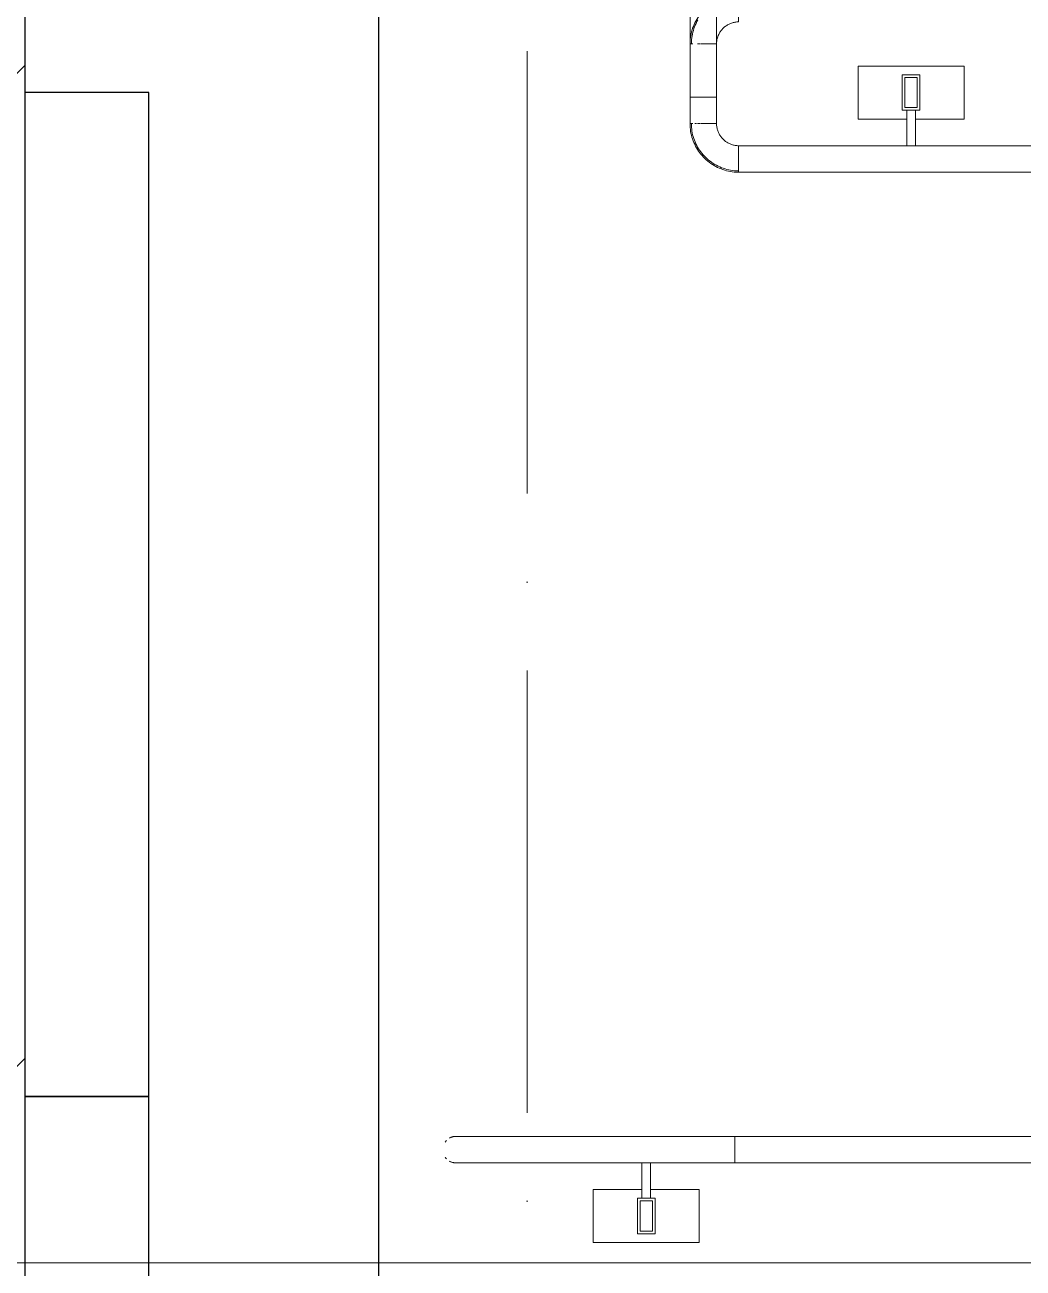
# Model space of a CAD drawing. Header units: millimetres. Extents: x -17017 to 628417, y -109036 to 199237.
# Drawn here: x 6162 to 7291, y -92509 to -91104 of the extents above; entities that cross this region are included whole.
import ezdxf

# ---------------------------------------------------------------- set-up
doc = ezdxf.new("R2010")
doc.units = ezdxf.units.MM
doc.linetypes.add('50_200_ШТРИХ_1Т_ш5_п1_п1_', pattern=[700, 500, -100, 0, -100])
for name, color, linetype, lineweight in [('0-1', 7, 'Continuous', 5), ('0-2', 7, 'Continuous', 9), ('Ограждение', 7, 'Continuous', 9), ('Оси-2', 7, '50_200_ШТРИХ_1Т_ш5_п1_п1_', 9), ('Стены-1', 7, 'Continuous', 13), ('стяжа', 7, 'Continuous', 30)]:
    doc.layers.add(name, color=color, linetype=linetype, lineweight=lineweight)
doc.layers.get('0-2').off()

# ---------------------------------------------------------------- blocks, each defined once
blk = doc.blocks.new('ось2эт')
at = {"layer": 'Оси-2'}
blk.add_line((6729.9, -108435.9), (6729.9, -54635.1), dxfattribs=at)
blk = doc.blocks.new('О_Полоса_Трапеция прямоугольная_Прокат_ГОСТ 1032 - Крепежная пластина-34861005-АИ2_02_План отделки стен 2-го этажа _Часть 2_')
at = {"layer": 'Ограждение'}
for p, q in [((0, 30), (0, -30)), ((0, 30), (120, 30)), ((120, -30), (120, 30)), ((0, -30), (55.2, -30)), ((64.7, -30), (120, -30))]:
    blk.add_line(p, q, dxfattribs=at)
blk = doc.blocks.new('О_Балясина_Труба_ГОСТ 86452 - О_Балясина_Трубa_ГОСТ 8645-68-35174070-АИ2_02_План отделки стен 2-го этажа _Часть 2_')
at = {"layer": 'Ограждение'}
for p, q in [((40, 10), (0, 10)), ((0, 10), (0, -10)), ((3, 7), (37, 7)), ((3, -7), (3, 7)), ((37, 7), (37, -7)), ((40, -10), (40, 10)), ((0, -10), (40, -10)), ((37, -7), (3, -7))]:
    blk.add_line(p, q, dxfattribs=at)
blk = doc.blocks.new('О_Кронштейн_Форма Г_Круг_ГОСТ 25903 - О_Кронштейн_Форма Г_Круг_ГОСТ 2590-2006 2-35155320-АИ2_02_План отделки стен 2-го этажа _Часть 2_')
at = {"layer": 'Ограждение'}
for p, q in [((17829.1, 15015), (17829.1, 14985)), ((17839.1, 14985), (17839.1, 15015))]:
    blk.add_line(p, q, dxfattribs=at)
at = {"layer": 'Ограждение', "flags": 128}
for points in [[(17829.1, 14975), (17829.1, 14975.9), (17829.1, 14976.9), (17829.1, 14977.8), (17829.1, 14978.8), (17829.1, 14979.8), (17829.1, 14980.8), (17829.1, 14981.7), (17829.1, 14982.7), (17829.1, 14983.7), (17829.1, 14984.7), (17829.1, 14985)], [(17839.1, 14985), (17839.1, 14984), (17839.1, 14983), (17839.1, 14982), (17839.1, 14981), (17839.1, 14980), (17839.1, 14979.1), (17839.1, 14978.1), (17839.1, 14977.1), (17839.1, 14976.2), (17839.1, 14975.3)]]:
    blk.add_lwpolyline(points, dxfattribs=at)
blk = doc.blocks.new('О_Элемент поручня_с загибами_Труба_ГОСТ 87321 - О_Элемент поручня_с загибами_Труба_ГОСТ 8732-78 2-35172045-АИ2_02_План отделки стен 2-го этажа _Часть 2_')
at = {"layer": 'Ограждение'}
for p, q in [((45, 30), (-1245, 30)), ((-1245, 30), (-1245, 0)), ((45, 0), (45, 30)), ((-1245, 0), (45, 0))]:
    blk.add_line(p, q, dxfattribs=at)
blk = doc.blocks.new('О_Элемент поручня_Площадочный_Двухуровневый_ГОСТ 87322 - О_Элемент поручня_Площадочный_Двухуровневый_ГОСТ 8732-78-35166530-АИ2_02_План отделки стен 2-го этажа _Часть 2_')
at = {"layer": 'Ограждение'}
for p, q in [((280, 40), (0, 40)), ((0, 25), (0, 40)), ((0, 10), (0, 25)), ((0, 10), (280, 10))]:
    blk.add_line(p, q, dxfattribs=at)
at = {"layer": 'Ограждение', "flags": 128}
for points in [[(280, 40), (282.2, 40), (284.4, 40), (286.6, 40), (288.8, 40), (290.9, 40), (293.1, 40), (295.2, 40), (297.3, 40), (299.4, 40), (301.4, 40), (303.4, 40), (305.4, 40), (307.3, 40), (309.2, 40), (311.1, 40), (312.8, 40), (314.6, 40), (316.3, 40), (317.9, 40), (319.5, 40), (321, 40), (322.4, 40), (323.8, 40), (325.1, 40), (326.3, 40), (327.4, 40), (328.5, 40), (329.5, 40), (330.4, 40), (331.3, 40), (332, 40), (332.7, 40), (333.3, 40), (333.8, 40), (334.2, 40), (334.5, 40), (334.8, 40), (334.9, 40), (335, 40), (335, 40)], [(335, 40), (335, 40), (334.8, 40), (334.6, 40), (334.3, 40), (333.9, 40), (333.4, 40), (332.9, 40), (332.2, 40), (331.5, 40), (330.7, 40), (329.8, 40), (328.8, 40), (327.7, 40), (326.6, 40), (325.4, 40), (324.1, 40), (322.8, 40), (321.3, 40), (319.9, 40), (318.3, 40), (316.7, 40), (315, 40), (313.3, 40), (311.5, 40), (309.7, 40), (307.8, 40), (305.9, 40), (304, 40), (302, 40), (299.9, 40), (297.9, 40), (295.8, 40), (293.6, 40), (291.5, 40), (289.3, 40), (287.2, 40), (285, 40), (282.8, 40), (280.6, 40), (280, 40)], [(335, 40), (335.6, 40), (336.2, 40), (336.8, 39.9), (337.4, 39.8), (338, 39.7), (338.6, 39.6), (339.1, 39.4), (339.7, 39.2), (340.3, 39), (340.8, 38.8), (341.4, 38.6), (341.9, 38.3), (342.5, 38)], [(345.8, 35.5), (346.2, 35), (346.6, 34.6), (346.9, 34.1), (347.3, 33.6)], [(347.4, 16.5), (347, 16), (346.7, 15.6), (346.3, 15.1), (345.9, 14.7)], [(280, 10), (282.2, 10), (284.4, 10), (286.6, 10), (288.8, 10), (290.9, 10), (293.1, 10), (295.2, 10), (297.3, 10), (299.4, 10), (301.4, 10), (303.4, 10), (305.4, 10), (307.3, 10), (309.2, 10), (311.1, 10), (312.8, 10), (314.6, 10), (316.3, 10), (317.9, 10), (319.5, 10), (321, 10), (322.4, 10), (323.8, 10), (325.1, 10), (326.3, 10), (327.4, 10), (328.5, 10), (329.5, 10), (330.4, 10), (331.3, 10), (332, 10), (332.7, 10), (333.3, 10), (333.8, 10), (334.2, 10), (334.5, 10), (334.8, 10), (334.9, 10), (335, 10), (335, 10)], [(335, 10), (335, 10), (334.8, 10), (334.6, 10), (334.3, 10), (333.9, 10), (333.4, 10), (332.9, 10), (332.2, 10), (331.5, 10), (330.7, 10), (329.8, 10), (328.8, 10), (327.7, 10), (326.6, 10), (325.4, 10), (324.1, 10), (322.8, 10), (321.3, 10), (319.9, 10), (318.3, 10), (316.7, 10), (315, 10), (313.3, 10), (311.5, 10), (309.7, 10), (307.8, 10), (305.9, 10), (304, 10), (302, 10), (299.9, 10), (297.9, 10), (295.8, 10), (293.6, 10), (291.5, 10), (289.3, 10), (287.2, 10), (285, 10), (282.8, 10), (280.6, 10)], [(342.6, 12.1), (342.1, 11.8), (341.5, 11.5), (341, 11.2), (340.4, 11), (339.9, 10.8), (339.3, 10.6), (338.7, 10.5), (338.1, 10.3), (337.5, 10.2), (337, 10.1), (336.4, 10.1), (335.8, 10), (335.2, 10), (335, 10)]]:
    blk.add_lwpolyline(points, dxfattribs=at)
blk = doc.blocks.new('О_Элемент поручня_Маршевый_Труба_ГОСТ 87323 - О_Элемент поручня_Труба_ГОСТ 8732-78-35149582-АИ2_02_План отделки стен 2-го этажа _Часть 2_')
at = {"layer": 'Ограждение'}
for p, q in [((0, 30), (-30, 30)), ((-30, 30), (-30, 29.5)), ((0, 30), (0, 15)), ((-30, 24.4), (-30, 22.5)), ((-30, 15), (-30, 11.1)), ((0, 15), (0, 0)), ((-30, 11.1), (-30, 7.5)), ((-30, 7.5), (-30, 4.4)), ((-30, 4.4), (-30, 2)), ((-30, 2), (-30, 0)), ((-30, 0), (0, 0))]:
    blk.add_line(p, q, dxfattribs=at)
blk = doc.blocks.new('О_Элемент поручня_Загиб_Труба_ГОСТ 8732-78 - О_Элемент поручня_Загиб_Труба_ГОСТ 8732-78-V269-АИ2_02_План отделки стен 2-го этажа _Часть 2_')
at = {"layer": 'Ограждение'}
for p, q in [((16984.1, 15000), (16985.6, 15000)), ((16986.1, 15000), (16987.4, 15000)), ((16992.6, 15000), (16995.2, 15000)), ((16995.8, 15000), (16999.1, 15000)), ((16999.1, 15000), (17003, 15000)), ((17003, 15000), (17006.6, 15000)), ((17006.6, 15000), (17009.7, 15000)), ((17009.7, 15000), (17012.1, 15000)), ((17012.1, 15000), (17013.6, 15000)), ((17013.6, 15000), (17014.1, 15000))]:
    blk.add_line(p, q, dxfattribs=at)
at = {"layer": 'Ограждение', "flags": 128}
for points in [[(16984.1, 15000), (16984.2, 14997.8), (16984.3, 14995.6), (16984.5, 14993.4), (16984.8, 14991.2), (16985.2, 14989.1), (16985.7, 14986.9), (16986.3, 14984.8), (16986.9, 14982.7), (16987.6, 14980.6), (16988.5, 14978.6), (16989.4, 14976.6), (16990.3, 14974.6), (16991.4, 14972.7), (16992.5, 14970.8), (16993.7, 14968.9), (16995, 14967.2), (16996.3, 14965.4), (16997.8, 14963.7), (16999.2, 14962.1), (17000.8, 14960.5), (17002.4, 14959), (17004.1, 14957.6), (17005.8, 14956.2), (17007.6, 14954.9), (17009.4, 14953.7), (17011.3, 14952.6), (17013.2, 14951.5), (17015.2, 14950.5), (17017.1, 14949.6), (17019.2, 14948.7), (17021.2, 14948), (17023.3, 14947.3), (17025.5, 14946.7), (17027.6, 14946.2), (17029.8, 14945.8), (17031.9, 14945.5), (17034.1, 14945.2), (17036.3, 14945.1), (17038.5, 14945), (17039.1, 14945)], [(16985.6, 15000), (16985.7, 14997.9), (16985.8, 14995.7), (16986, 14993.6), (16986.3, 14991.5), (16986.7, 14989.4), (16987.1, 14987.3), (16987.7, 14985.2), (16988.3, 14983.2), (16989, 14981.2), (16989.8, 14979.2), (16990.7, 14977.2), (16991.7, 14975.3), (16992.7, 14973.4), (16993.8, 14971.6), (16995, 14969.8), (16996.2, 14968.1), (16997.5, 14966.4), (16998.9, 14964.7), (17000.3, 14963.1), (17001.8, 14961.6), (17003.4, 14960.2), (17005, 14958.8), (17006.7, 14957.4), (17008.4, 14956.2), (17010.2, 14955), (17012, 14953.9), (17013.9, 14952.8), (17015.8, 14951.8), (17017.7, 14951), (17019.7, 14950.1), (17021.7, 14949.4), (17023.8, 14948.7), (17025.8, 14948.2), (17027.9, 14947.7), (17030, 14947.3), (17032.1, 14947), (17034.3, 14946.7), (17036.4, 14946.6), (17038.5, 14946.5), (17039.1, 14946.5)], [(17039.1, 14975), (17038.1, 14975), (17037.1, 14975.1), (17036.1, 14975.2), (17035.1, 14975.3), (17034.1, 14975.5), (17033.2, 14975.7), (17032.2, 14976), (17031.2, 14976.3), (17030.3, 14976.6), (17029.4, 14977), (17028.5, 14977.4), (17027.6, 14977.8), (17026.7, 14978.3), (17025.8, 14978.8), (17025, 14979.4), (17024.2, 14979.9), (17023.4, 14980.6), (17022.6, 14981.2), (17021.9, 14981.9), (17021.2, 14982.6), (17020.5, 14983.3), (17019.8, 14984.1), (17019.2, 14984.9), (17018.6, 14985.7), (17018.1, 14986.5), (17017.6, 14987.3), (17017.1, 14988.2), (17016.6, 14989.1), (17016.2, 14990), (17015.8, 14990.9), (17015.5, 14991.9), (17015.2, 14992.8), (17014.9, 14993.8), (17014.7, 14994.8), (17014.5, 14995.8), (17014.3, 14996.7), (17014.2, 14997.7), (17014.1, 14998.7), (17014.1, 14999.7), (17014.1, 15000)]]:
    blk.add_lwpolyline(points, dxfattribs=at)
blk = doc.blocks.new('О_Элемент поручня_с загибами_Труба_ГОСТ 8732-78 - О_Элемент поручня_с загибами_Труба_ГОСТ 8732-78-35154241-АИ2_02_План отделки стен 2-го этажа _Часть 2_')
at = {"layer": 'Ограждение'}
for p, q in [((-1250, -30), (-1250, 0)), ((-1250, 0), (50, 0)), ((50, 0), (50, -30)), ((50, -30), (-1250, -30))]:
    blk.add_line(p, q, dxfattribs=at)
blk = doc.blocks.new('О_Кронштейн_Форма Г_Круг_ГОСТ 2590-2006 - О_Кронштейн_Форма Г_Круг_ГОСТ 2590-2006-35153760-АИ2_02_План отделки стен 2-го этажа _Часть 2_')
at = {"layer": 'Ограждение'}
for p, q in [((17529.6, 13815), (17529.6, 13785)), ((17539.6, 13785), (17539.6, 13815))]:
    blk.add_line(p, q, dxfattribs=at)
at = {"layer": 'Ограждение', "flags": 128}
for points in [[(17529.6, 13815), (17529.6, 13816), (17529.6, 13817), (17529.6, 13818), (17529.6, 13819), (17529.6, 13820), (17529.6, 13820.9), (17529.6, 13821.9), (17529.6, 13822.9), (17529.6, 13823.8), (17529.6, 13824.7)], [(17539.6, 13825), (17539.6, 13824.1), (17539.6, 13823.1), (17539.6, 13822.2), (17539.6, 13821.2), (17539.6, 13820.2), (17539.6, 13819.2), (17539.6, 13818.3), (17539.6, 13817.3), (17539.6, 13816.3), (17539.6, 13815.3), (17539.6, 13815)]]:
    blk.add_lwpolyline(points, dxfattribs=at)
blk = doc.blocks.new('О_Элемент поручня_Площадочный_Двухуровневый_ГОСТ 8732-78 - О_Элемент поручня_Площадочный_Двухуровневый_ГОСТ 8732-78-35145408-АИ2_02_План отделки стен 2-го этажа _Часть 2_')
at = {"layer": 'Ограждение'}
for p, q in [((260, -10), (0, -10)), ((0, -40), (260, -40))]:
    blk.add_line(p, q, dxfattribs=at)
at = {"layer": 'Ограждение', "flags": 128}
for points in [[(260, -10), (262.2, -10), (264.4, -10), (266.6, -10), (268.8, -10), (270.9, -10), (273.1, -10), (275.2, -10), (277.3, -10), (279.4, -10), (281.4, -10), (283.4, -10), (285.4, -10), (287.3, -10), (289.2, -10), (291.1, -10), (292.8, -10), (294.6, -10), (296.3, -10), (297.9, -10), (299.5, -10), (301, -10), (302.4, -10), (303.8, -10), (305.1, -10), (306.3, -10), (307.4, -10), (308.5, -10), (309.5, -10), (310.4, -10), (311.3, -10), (312, -10), (312.7, -10), (313.3, -10), (313.8, -10), (314.2, -10), (314.5, -10), (314.8, -10), (314.9, -10), (315, -10), (315, -10)], [(315, -10), (315, -10), (314.8, -10), (314.6, -10), (314.3, -10), (313.9, -10), (313.4, -10), (312.9, -10), (312.2, -10), (311.5, -10), (310.7, -10), (309.8, -10), (308.8, -10), (307.7, -10), (306.6, -10), (305.4, -10), (304.1, -10), (302.8, -10), (301.3, -10), (299.9, -10), (298.3, -10), (296.7, -10), (295, -10), (293.3, -10), (291.5, -10), (289.7, -10), (287.8, -10), (285.9, -10), (284, -10), (282, -10), (279.9, -10), (277.9, -10), (275.8, -10), (273.6, -10), (271.5, -10), (269.3, -10), (267.2, -10), (265, -10), (262.8, -10), (260.6, -10), (260, -10)], [(315, -10), (315.6, -10), (316.2, -10), (316.8, -10.1), (317.4, -10.2), (318, -10.3), (318.6, -10.4), (319.1, -10.6), (319.7, -10.8), (320.3, -11), (320.8, -11.2), (321.4, -11.4), (321.9, -11.7), (322.5, -12)], [(325.8, -14.5), (326.2, -15), (326.6, -15.4), (326.9, -15.9), (327.3, -16.4)], [(260, -40), (262.2, -40), (264.4, -40), (266.6, -40), (268.8, -40), (270.9, -40), (273.1, -40), (275.2, -40), (277.3, -40), (279.4, -40), (281.4, -40), (283.4, -40), (285.4, -40), (287.3, -40), (289.2, -40), (291.1, -40), (292.8, -40), (294.6, -40), (296.3, -40), (297.9, -40), (299.5, -40), (301, -40), (302.4, -40), (303.8, -40), (305.1, -40), (306.3, -40), (307.4, -40), (308.5, -40), (309.5, -40), (310.4, -40), (311.3, -40), (312, -40), (312.7, -40), (313.3, -40), (313.8, -40), (314.2, -40), (314.5, -40), (314.8, -40), (314.9, -40), (315, -40), (315, -40)], [(315, -40), (315, -40), (314.8, -40), (314.6, -40), (314.3, -40), (313.9, -40), (313.4, -40), (312.9, -40), (312.2, -40), (311.5, -40), (310.7, -40), (309.8, -40), (308.8, -40), (307.7, -40), (306.6, -40), (305.4, -40), (304.1, -40), (302.8, -40), (301.3, -40), (299.9, -40), (298.3, -40), (296.7, -40), (295, -40), (293.3, -40), (291.5, -40), (289.7, -40), (287.8, -40), (285.9, -40), (284, -40), (282, -40), (279.9, -40), (277.9, -40), (275.8, -40), (273.6, -40), (271.5, -40), (269.3, -40), (267.2, -40), (265, -40), (262.8, -40), (260.6, -40)], [(322.6, -37.9), (322.1, -38.2), (321.5, -38.5), (321, -38.8), (320.4, -39), (319.9, -39.2), (319.3, -39.4), (318.7, -39.5), (318.1, -39.7), (317.5, -39.8), (317, -39.9), (316.4, -39.9), (315.8, -40), (315.2, -40), (315, -40)], [(327.4, -33.5), (327, -34), (326.7, -34.4), (326.3, -34.9), (325.9, -35.3)]]:
    blk.add_lwpolyline(points, dxfattribs=at)
blk = doc.blocks.new('О_Балясина_Труба_ГОСТ 8645-68 - О_Балясина_Труба_ГОСТ 8645-68-35145438-АИ2_02_План отделки стен 2-го этажа _Часть 2_')
at = {"layer": 'Ограждение'}
for p, q in [((40, 10), (0, 10)), ((0, 10), (0, -10)), ((3, -7), (3, 7)), ((3, 7), (37, 7)), ((37, 7), (37, -7)), ((40, -10), (40, 10)), ((0, -10), (40, -10)), ((37, -7), (3, -7))]:
    blk.add_line(p, q, dxfattribs=at)
blk = doc.blocks.new('О_Полоса_Трапеция прямоугольная_Прокат_ГОСТ 103-2006 - Крепежная пластина-35145406-АИ2_02_План отделки стен 2-го этажа _Часть 2_')
at = {"layer": 'Ограждение'}
for p, q in [((0, 30), (0, -30)), ((55.2, 30), (0, 30)), ((120, 30), (64.7, 30)), ((120, -30), (120, 30)), ((120, -30), (0, -30))]:
    blk.add_line(p, q, dxfattribs=at)
blk = doc.blocks.new('О_Элемент поручня_Загиб_Труба_ГОСТ 87322 - О_Элемент поручня_Загиб_Труба_ГОСТ 8732-78-33768792-АИ2_02_План отделки стен 2-го этажа _Часть 2_')
at = {"layer": 'Ограждение'}
for p, q in [((17039.1, 15145), (17039.1, 15115)), ((16985.6, 15090), (16984.1, 15090)), ((16987.4, 15090), (16986.1, 15090)), ((16995.2, 15090), (16992.6, 15090)), ((16999.1, 15090), (16995.8, 15090)), ((17003, 15090), (16999.1, 15090)), ((17006.6, 15090), (17003, 15090)), ((17009.7, 15090), (17006.6, 15090)), ((17012.1, 15090), (17009.7, 15090)), ((17014.1, 15090), (17012.1, 15090))]:
    blk.add_line(p, q, dxfattribs=at)
at = {"layer": 'Ограждение', "flags": 128}
for points in [[(17039.1, 15145), (17036.9, 15145), (17034.7, 15144.8), (17032.5, 15144.6), (17030.4, 15144.3), (17028.2, 15143.9), (17026.1, 15143.4), (17023.9, 15142.9), (17021.8, 15142.2), (17019.8, 15141.5), (17017.7, 15140.7), (17015.7, 15139.8), (17013.7, 15138.8), (17011.8, 15137.7), (17009.9, 15136.6), (17008.1, 15135.4), (17006.3, 15134.1), (17004.5, 15132.8), (17002.9, 15131.3), (17001.2, 15129.9), (16999.7, 15128.3), (16998.2, 15126.7), (16996.7, 15125), (16995.4, 15123.3), (16994.1, 15121.5), (16992.8, 15119.7), (16991.7, 15117.8), (16990.6, 15115.9), (16989.6, 15114), (16988.7, 15112), (16987.9, 15109.9), (16987.1, 15107.9), (16986.4, 15105.8), (16985.8, 15103.6), (16985.3, 15101.5), (16984.9, 15099.3), (16984.6, 15097.2), (16984.4, 15095), (16984.2, 15092.8), (16984.1, 15090.6), (16984.1, 15090)], [(17039.1, 15143.5), (17037, 15143.5), (17034.9, 15143.3), (17032.7, 15143.1), (17030.6, 15142.8), (17028.5, 15142.4), (17026.4, 15142), (17024.3, 15141.4), (17022.3, 15140.8), (17020.3, 15140.1), (17018.3, 15139.3), (17016.3, 15138.4), (17014.4, 15137.5), (17012.5, 15136.4), (17010.7, 15135.3), (17008.9, 15134.2), (17007.2, 15132.9), (17005.5, 15131.6)], [(16993, 15117.1), (16991.9, 15115.2), (16991, 15113.3), (16990.1, 15111.4), (16989.3, 15109.4), (16988.5, 15107.4), (16987.9, 15105.3), (16987.3, 15103.3), (16986.8, 15101.2), (16986.4, 15099.1), (16986.1, 15097), (16985.8, 15094.9), (16985.7, 15092.7), (16985.6, 15090.6), (16985.6, 15090)], [(17014.1, 15090), (17014.1, 15091), (17014.2, 15092), (17014.3, 15093), (17014.4, 15094), (17014.6, 15095), (17014.8, 15095.9), (17015.1, 15096.9), (17015.4, 15097.9), (17015.7, 15098.8), (17016.1, 15099.7), (17016.5, 15100.6), (17017, 15101.5), (17017.4, 15102.4), (17017.9, 15103.3), (17018.5, 15104.1), (17019.1, 15104.9), (17019.7, 15105.7), (17020.3, 15106.5), (17021, 15107.2), (17021.7, 15107.9), (17022.4, 15108.6), (17023.2, 15109.3), (17024, 15109.9), (17024.8, 15110.5), (17025.6, 15111), (17026.5, 15111.6), (17027.3, 15112), (17028.2, 15112.5), (17029.1, 15112.9), (17030.1, 15113.3), (17031, 15113.6), (17032, 15114), (17032.9, 15114.2), (17033.9, 15114.4), (17034.9, 15114.6), (17035.9, 15114.8), (17036.9, 15114.9), (17037.9, 15115), (17038.9, 15115), (17039.1, 15115)]]:
    blk.add_lwpolyline(points, dxfattribs=at)
blk = doc.blocks.new('0125-Р-ОО-Ш2-АР-о_23_10_2024_rvt-1-АИ2_02_План отделки стен 2-го этажа _Часть 2_')
at = {"layer": '0-2'}
for name, p, rotation in [('О_Элемент поручня_Площадочный_Двухуровневый_ГОСТ 87322 - О_Элемент поручня_Площадочный_Двухуровневый_ГОСТ 8732-78-35166530-АИ2_02_План отделки стен 2-го этажа _Часть 2_', (17024.1, 15030), 89.99999999999955), ('О_Балясина_Труба_ГОСТ 86452 - О_Балясина_Трубa_ГОСТ 8645-68-35174070-АИ2_02_План отделки стен 2-го этажа _Часть 2_', (17234.1, 15015), 89.99999999999953), ('О_Элемент поручня_Маршевый_Труба_ГОСТ 87323 - О_Элемент поручня_Труба_ГОСТ 8732-78-35149582-АИ2_02_План отделки стен 2-го этажа _Часть 2_', (17014.1, 15030), 89.99999999999955), ('О_Элемент поручня_с загибами_Труба_ГОСТ 87321 - О_Элемент поручня_с загибами_Труба_ГОСТ 8732-78 2-35172045-АИ2_02_План отделки стен 2-го этажа _Часть 2_', (17084.1, 14975), 180), ('О_Элемент поручня_Площадочный_Двухуровневый_ГОСТ 8732-78 - О_Элемент поручня_Площадочный_Двухуровневый_ГОСТ 8732-78-35145408-АИ2_02_План отделки стен 2-го этажа _Часть 2_', (17034.6, 13815), 180), ('О_Элемент поручня_с загибами_Труба_ГОСТ 8732-78 - О_Элемент поручня_с загибами_Труба_ГОСТ 8732-78-35154241-АИ2_02_План отделки стен 2-го этажа _Часть 2_', (17084.6, 13825), 180), ('О_Балясина_Труба_ГОСТ 8645-68 - О_Балясина_Труба_ГОСТ 8645-68-35145438-АИ2_02_План отделки стен 2-го этажа _Часть 2_', (16934.6, 13785), 269.9999999999998)]:
    blk.add_blockref(name, p, dxfattribs=dict(at, rotation=rotation))
for name, p in [('О_Элемент поручня_Загиб_Труба_ГОСТ 87322 - О_Элемент поручня_Загиб_Труба_ГОСТ 8732-78-33768792-АИ2_02_План отделки стен 2-го этажа _Часть 2_', (0, 0)), ('О_Кронштейн_Форма Г_Круг_ГОСТ 25903 - О_Кронштейн_Форма Г_Круг_ГОСТ 2590-2006 2-35155320-АИ2_02_План отделки стен 2-го этажа _Часть 2_', (-600, 0)), ('О_Элемент поручня_Загиб_Труба_ГОСТ 8732-78 - О_Элемент поручня_Загиб_Труба_ГОСТ 8732-78-V269-АИ2_02_План отделки стен 2-го этажа _Часть 2_', (0, 0)), ('О_Кронштейн_Форма Г_Круг_ГОСТ 2590-2006 - О_Кронштейн_Форма Г_Круг_ГОСТ 2590-2006-35153760-АИ2_02_План отделки стен 2-го этажа _Часть 2_', (-600, 0))]:
    blk.add_blockref(name, p, dxfattribs=at)
at = {"layer": '0-2', "extrusion": (0, 0, -1)}
for name, p in [('О_Полоса_Трапеция прямоугольная_Прокат_ГОСТ 1032 - Крепежная пластина-34861005-АИ2_02_План отделки стен 2-го этажа _Часть 2_', (-17294.1, 15035)), ('О_Полоса_Трапеция прямоугольная_Прокат_ГОСТ 103-2006 - Крепежная пластина-35145406-АИ2_02_План отделки стен 2-го этажа _Часть 2_', (-16994.6, 13765))]:
    blk.add_blockref(name, p, dxfattribs=at)
blk = doc.blocks.new('2ч2эт')
at = {"layer": 'Стены-1'}
blk.add_line((9691.9, -92503.3), (6141.9, -92503.3), dxfattribs=at)
at = {"layer": 'стяжа'}
for points in [[(-2138, -91955.4), (-2138, -94925.3), (6562, -94925.3), (6562, -89951.1)], [(6162, -89950.4), (6162, -94625.3)]]:
    blk.add_lwpolyline(points, dxfattribs=at)
for points in [[(6162, -92315.3), (6302, -92315.3), (6302, -91180.3), (6162, -91180.3)], [(6162, -94625.3), (6302, -94625.3), (6302, -92315.3), (6162, -92315.3)]]:
    blk.add_lwpolyline(points, close=True, dxfattribs=at)
at = {"layer": '0-1'}
blk.add_blockref('0125-Р-ОО-Ш2-АР-о_23_10_2024_rvt-1-АИ2_02_План отделки стен 2-го этажа _Часть 2_', (-10070.1, -106215.3), dxfattribs=at)

msp = doc.modelspace()

# ---------------------------------------------------------------- hatches: boundary and pattern name
at = {"layer": 'стяжа'}
h = msp.add_hatch(dxfattribs=at)
h.set_pattern_fill('ANSI31', color=5, scale=250)
h.set_pattern_definition([(45, (4472.5, -59163.1), (-561.266, 561.266), [])])
h.paths.add_polyline_path([(13742, -89400.5), (12812, -89400.5), (6162, -89400.5), (6162, -89950.4), (12812, -89960.5), (12812, -94460.5), (13012, -94460.5), (13012, -94955.3), (15112, -94955.3), (15112, -94443.1), (15322, -94443.1), (15322, -94230.5), (15762, -94230.5), (15762, -90460.5), (15322, -90460.5), (15322, -89960.5), (13742, -89960.5)])
h.paths.add_polyline_path([(15592, -66215.3), (15192, -66215.3), (15192, -65695.3), (15592, -65695.3), (15592, -63285.3), (15464.5, -63285.3), (15464.5, -62800.4), (15592, -62800.4), (15592, -60875.3), (15362, -60875.3), (15362, -60625.3), (12222, -60625.3), (12222, -61275.3), (9132, -61275.3), (9132, -60575.3), (8692, -60575.3), (8692, -60325.3), (9912, -60325.3), (9912, -58904.6), (9862, -58904.6), (9862, -58299.1), (9912, -58299.1), (9912, -56925.3), (6812, -56925.3), (6812, -57175.3), (6312, -57175.3), (6062, -57175.3), (6062, -56925.3), (2562, -56925.3), (2562, -57345.3), (2042, -57345.3), (2042, -56925.3), (-2138, -56925.3), (-2138, -58005.3), (-2388, -58005.3), (-2388, -57961), (-2788, -57961), (-2788, -56925.3), (-9668, -56925.3), (-9668, -57165.3), (-9778, -57165.3), (-9778, -57376.1), (-9888, -57376.1), (-9888, -60155.3), (-9638, -60155.3), (-9638, -60655.3), (-9888, -60655.3), (-9888, -62707.2), (-9738, -62707.2), (-9738, -63240.1), (-9888, -63240.1), (-9888, -65675.3), (-9598, -65675.3), (-9598, -65925.3), (-2888, -65925.3), (-2888, -63325.3), (-2388, -63325.3), (-2388, -61148.8), (-2758, -61148.8), (-2758, -59948.8), (-2388, -59948.8), (-2388, -59705.3), (-2138, -59705.3), (-2138, -72625.3), (-2388, -72625.3), (-2388, -72225.3), (-2788, -72225.3), (-2788, -70635.3), (-2388, -70635.3), (-2388, -69135.3), (-2788, -69135.3), (-2928.7, -69135.3), (-2928.7, -66175.1), (-9833, -66175.1), (-9833, -66315.1), (-9973, -66315.1), (-9973, -68675.1), (-9723, -68675.1), (-9723, -69175.1), (-9833, -69175.1), (-9833, -69315.1), (-9973, -69315.1), (-9973, -71540.3), (-9833, -71540.3), (-9833, -71675.1), (-9723, -71675.1), (-9723, -72175.1), (-9973, -72175.1), (-9973, -77655.1), (-9723, -77655.1), (-9723, -78155.1), (-9738, -78155.1), (-9738, -78390.1), (-9973, -78390.1), (-9973, -80457.8), (-9755.8, -80457.8), (-9755.8, -80675.1), (-9723, -80675.1), (-9723, -81175.1), (-9787.7, -81175.1), (-9787.7, -81360.3), (-9973, -81360.3), (-9973, -86532.6), (-9750.6, -86532.6), (-9750.6, -86755.1), (-9723, -86755.1), (-9723, -87255.1), (-9838.3, -87255.1), (-9838.3, -87389.8), (-9973, -87389.8), (-9973, -89355.1), (-9686, -89355.1), (-9686, -89495.1), (-9973, -89495.1), (-9973, -89703.9), (-9853.5, -89703.9), (-9853.5, -89945.4), (-9723, -89945.4), (-9723, -90445.4), (-9973, -90445.4), (-9973, -94375.1), (-9723, -94375.1), (-9723, -94625.1), (-7673, -94625.1), (-7673, -94145.1), (-3003, -94145.1), (-3003, -92615.1), (-2388, -92615.1), (-2388, -91955.4), (-2138, -91955.4), (-2138, -94925.3), (2042, -94925.3), (2042, -94365.3), (2562, -94365.3), (2562, -94625.3), (5572, -94625.3), (5572, -94285.3), (6162, -94285.3), (6162, -92315.3), (6162, -91180.3), (6162, -89960.6), (6154.9, -89960.6), (2562, -89950.4), (2562, -90475.4), (2042, -90475.4), (2042, -89950.4), (2042, -89945.4), (2201, -89945.4), (2201, -87175.4), (2042, -87175.4), (2042, -85985.4), (1200.5, -85985.4), (1200.5, -77695.3), (2042, -77695.3), (2178.2, -77695.3), (2178.2, -72220.3), (2042, -72220.3), (2042, -71695.3), (2042, -71690.3), (2562, -71690.3), (2562, -71882.4), (5852, -71882.4), (5852, -71690.3), (5852, -71421.7), (6562, -71421.7), (6562, -71285.3), (7012, -71285.3), (7012, -71695.3), (15592, -71695.3)])
h.paths.add_polyline_path([(7012, -69615.3), (6562, -69615.3), (6562, -69446.8), (6102, -69446.8), (6102, -63155.3), (6562, -63155.3), (6562, -58775.3), (6812, -58775.3), (6812, -60325.3), (7112, -60325.3), (7112, -60575.3), (7112, -60825.3), (7112, -62175.3), (6812, -62175.3), (6812, -63055.3), (7012, -63055.3)], flags=16)
h.paths.add_polyline_path([(2562, -66200.3), (2042, -66200.3), (2042, -65675.3), (2042, -65670.3), (2562, -65670.3)], flags=16)
h.paths.add_polyline_path([(-2138, -74325.3), (-2138, -84740.1), (-2388, -84740.1), (-2388, -84500.1), (-2798, -84500.1), (-2798, -84000.1), (-2388, -84000.1), (-2388, -82235.1), (-2968, -82235.1), (-2968, -80395.1), (-2388, -80395.1), (-2388, -78605.3), (-2918, -78605.3), (-2918, -74465.3), (-2388, -74465.3), (-2388, -74325.3)], flags=16)
h.paths.add_polyline_path([(2562, -60695.3), (2042, -60695.3), (2042, -60170.3), (2562, -60170.3)], flags=16)
h.paths.add_polyline_path([(-2138, -86440.1), (-2138, -86640.1), (-2138, -90775.4), (-2388, -90775.4), (-2388, -90475.4), (-2658, -90475.4), (-2758, -90475.4), (-2758, -89495.1), (-8616, -89495.1), (-8616, -89355.1), (-3003, -89355.1), (-3003, -87055.1), (-2703, -87055.1), (-2703, -86640.1), (-2388, -86640.1), (-2388, -86440.1)], flags=16)
h.paths.add_polyline_path([(-2138, -89950.4), (-2658, -89950.4), (-2658, -89945.4), (-2138, -89945.4)], flags=0)

# ---------------------------------------------------------------- block references
for name in ['ось2эт', '2ч2эт']:
    msp.add_blockref(name, (0, 0), dxfattribs=at)

doc.saveas('drawing.dxf')
